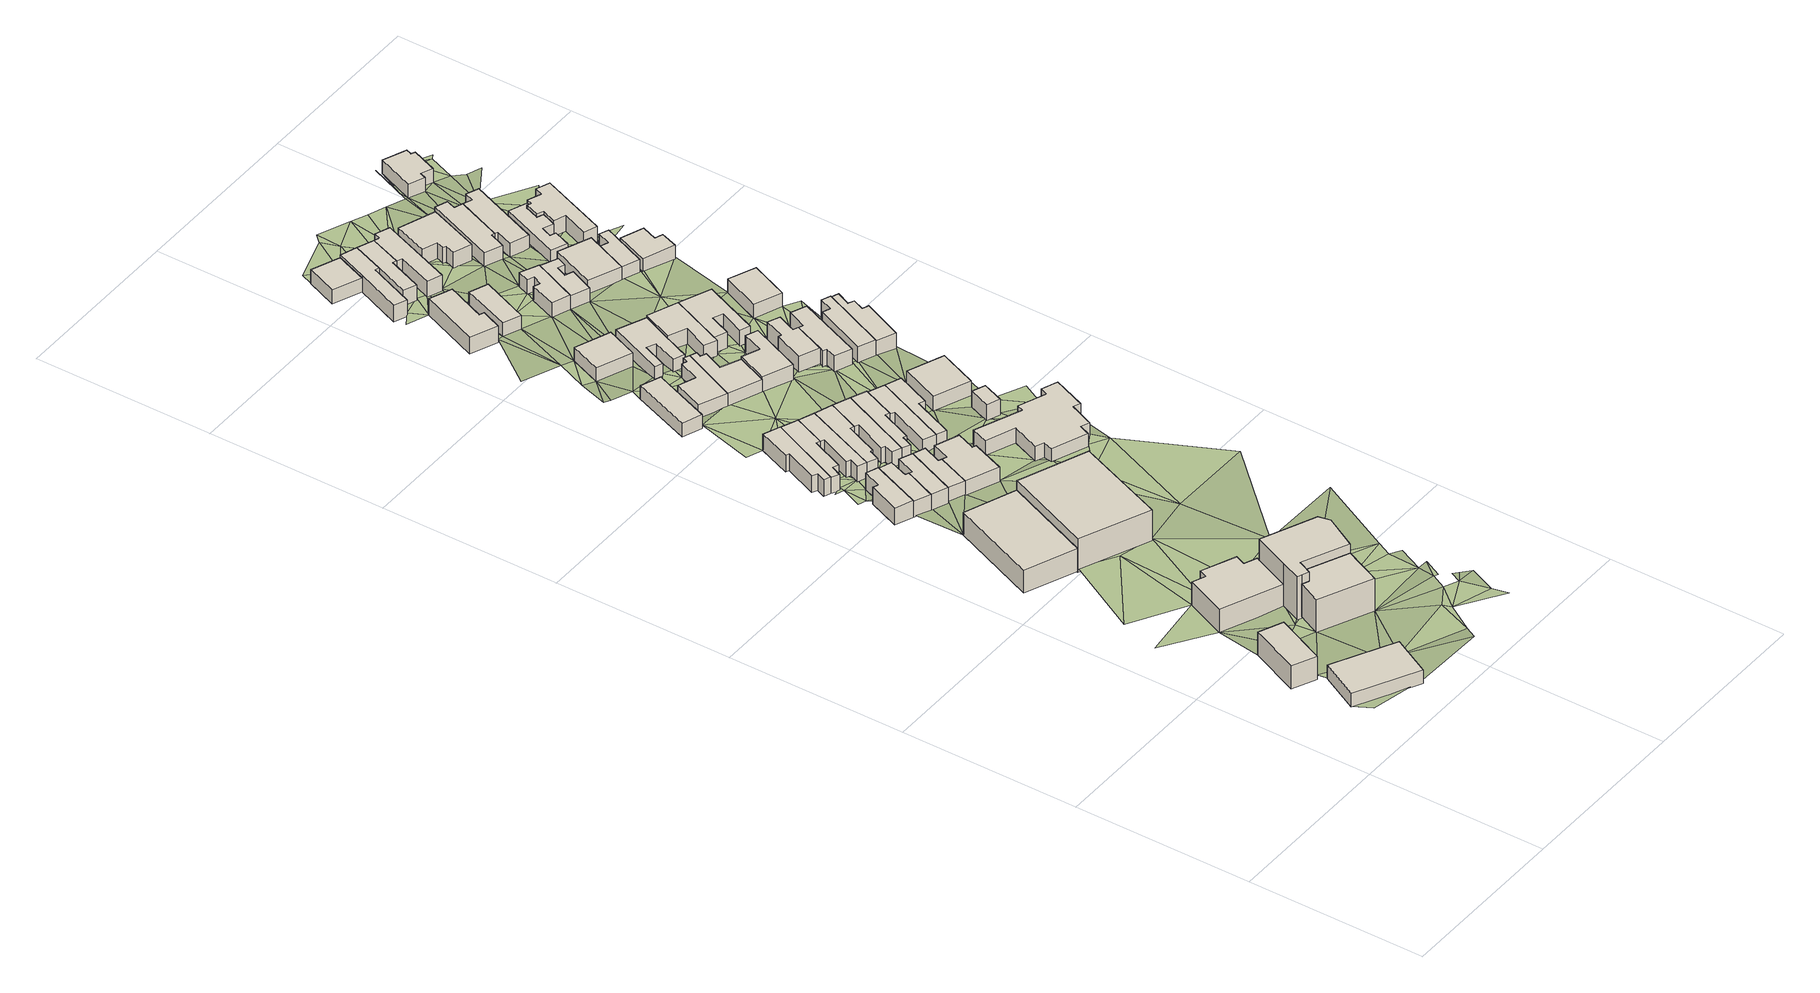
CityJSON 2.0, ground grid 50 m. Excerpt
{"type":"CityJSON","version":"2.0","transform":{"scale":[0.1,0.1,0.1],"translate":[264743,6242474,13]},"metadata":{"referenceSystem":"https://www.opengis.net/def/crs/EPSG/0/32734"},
"CityObjects":{
"building1":{"type":"Building","attributes":{"address":"4 Birkdale Avenue Woodstock Cape Town","building":"house","building:levels":"1","footprint":{"type":"Polygon"},"plus_code":"CVX2XVXJ+X5V","ground_height":25.79,"building_height":4.1,"roof_height":29.89},"geometry":[{"type":"Solid","lod":"1","boundaries":[[[[0,1,2,3]],[[1,4,5,2]],[[4,6,7,5]],[[6,0,3,7]],[[3,2,5,7]],[[6,4,1,0]]]]}]},
"building2":{"type":"Building","attributes":{"address":"Woodstock","building":"house","building:levels":"2","footprint":{"type":"Polygon"},"plus_code":"CRXPXPXV+X7X","ground_height":24.64,"building_height":6.9,"roof_height":31.54},"geometry":[{"type":"Solid","lod":"1","boundaries":[[[[8,9,10,11]],[[9,12,13,10]],[[12,14,15,13]],[[14,8,11,15]],[[11,10,13,15]],[[14,12,9,8]]]]}]},
"building3":{"type":"Building","attributes":{"address":"294 Victoria Road Woodstock 7915 Cape Town","building":"commercial","building:levels":"2","footprint":{"type":"Polygon"},"plus_code":"CVX9XWX5+XPV","ground_height":23.45,"building_height":6.9,"roof_height":30.35},"geometry":[{"type":"Solid","lod":"1","boundaries":[[[[16,17,18,19]],[[17,20,21,18]],[[20,22,23,21]],[[22,24,25,23]],[[24,26,27,25]],[[26,28,29,27]],[[28,30,31,29]],[[30,32,33,31]],[[32,16,19,33]],[[19,18,21,23,25,27,29,31,33]],[[32,30,28,26,24,22,20,17,16]]]]}]},
"building4":{"type":"Building","attributes":{"building":"retail","building:levels":"3","footprint":{"type":"Polygon"},"plus_code":"CVXXX7XV+XVR","ground_height":24.53,"building_height":9.7,"roof_height":34.23},"geometry":[{"type":"Solid","lod":"1","boundaries":[[[[34,35,36,37]],[[35,38,39,36]],[[38,40,41,39]],[[40,42,43,41]],[[42,44,45,43]],[[44,34,37,45]],[[37,36,39,41,43,45]],[[44,42,40,38,35,34]]]]}]},
"building5":{"type":"Building","attributes":{"address":"227 Victoria Road Woodstock 7915 Cape Town","building":"warehouse","building:levels":"2","footprint":{"type":"Polygon"},"plus_code":"CRXVXJX7+X8W","ground_height":21.41,"building_height":6.9,"roof_height":28.31},"geometry":[{"type":"Solid","lod":"1","boundaries":[[[[46,47,48,49]],[[47,50,51,48]],[[50,52,53,51]],[[52,46,49,53]],[[49,48,51,53]],[[52,50,47,46]]]]}]},
"building6":{"type":"Building","attributes":{"address":"296 Victoria Road Woodstock 7915 Cape Town","building":"retail","building:levels":"4","footprint":{"type":"Polygon"},"plus_code":"C2X6X5X2+X3X","ground_height":24.36,"building_height":12.5,"roof_height":36.86},"geometry":[{"type":"Solid","lod":"1","boundaries":[[[[17,16,19,54,55,18]],[[16,56,57,54,19]],[[56,58,41,59,57]],[[58,60,39,61,59,41]],[[60,62,36,63,61,39]],[[62,64,37,65,63,36]],[[64,66,67,65,37]],[[66,68,69,67]],[[68,17,18,55,69]],[[55,54,57,59,61,63,65,67,69]],[[68,66,64,62,60,58,56,16,17]]]]}]},
"building7":{"type":"Building","attributes":{"address":"33 Saint James Street Woodstock Cape Town","building":"house","building:levels":"1","footprint":{"type":"Polygon"},"plus_code":"CRXQXGXM+XHW","ground_height":20.76,"building_height":4.1,"roof_height":24.86},"geometry":[{"type":"Solid","lod":"1","boundaries":[[[[70,71,72,73,74,75]],[[71,76,77,73,72]],[[76,78,79,77]],[[78,80,81,79]],[[80,82,83,81]],[[82,70,75,74,83]],[[74,73,77,79,81,83]],[[82,80,78,76,71,70]]]]}]},
"building8":{"type":"Building","attributes":{"address":"35 Saint James Street Woodstock Cape Town","building":"house","building:levels":"1","footprint":{"type":"Polygon"},"plus_code":"CVX2X2XC+XPW","ground_height":20.57,"building_height":4.1,"roof_height":24.67},"geometry":[{"type":"Solid","lod":"1","boundaries":[[[[84,85,86,87]],[[85,88,89,86]],[[88,70,75,89]],[[70,82,90,75]],[[82,91,92,90]],[[91,84,87,92]],[[87,86,89,75,90,92]],[[91,82,70,88,85,84]]]]}]},
"building9":{"type":"Building","attributes":{"address":"233 Victoria Road Woodstock 7915 Cape Town","building":"retail","building:levels":"3","footprint":{"type":"Polygon"},"plus_code":"CVXPX7X7+XXR","ground_height":21.41,"building_height":9.7,"roof_height":31.11},"geometry":[{"type":"Solid","lod":"1","boundaries":[[[[93,94,49,95,96,48]],[[94,97,98,95,49]],[[97,99,100,98]],[[99,93,48,96,100]],[[96,95,98,100]],[[99,97,94,93]]]]}]},
"building10":{"type":"Building","attributes":{"address":"20 Ormskirk Street Woodstock Cape Town","building":"house","building:levels":"1","footprint":{"type":"Polygon"},"plus_code":"CRXPXJXR+XFR","ground_height":20.05,"building_height":4.1,"roof_height":24.15},"geometry":[{"type":"Solid","lod":"1","boundaries":[[[[101,102,103,104,105,106]],[[102,107,108,104,103]],[[107,109,110,108]],[[109,111,112,110]],[[111,113,114,112]],[[113,115,116,114]],[[115,117,118,116]],[[117,101,106,105,118]],[[105,104,108,110,112,114,116,118]],[[117,115,113,111,109,107,102,101]]]]}]},
"building11":{"type":"Building","attributes":{"address":"37 Saint James Street Woodstock Cape Town","building":"house","building:levels":"1","footprint":{"type":"Polygon"},"plus_code":"CVX6XRXC+XRX","ground_height":20.57,"building_height":4.1,"roof_height":24.67},"geometry":[{"type":"Solid","lod":"1","boundaries":[[[[119,120,121,122]],[[120,123,124,121]],[[123,84,87,124]],[[84,91,92,87]],[[91,125,126,92]],[[125,119,122,126]],[[122,121,124,87,92,126]],[[125,91,84,123,120,119]]]]}]},
"building12":{"type":"Building","attributes":{"address":"22 Ormskirk Street Woodstock Cape Town","building":"house","building:levels":"1","footprint":{"type":"Polygon"},"plus_code":"CRXVXPX4+XRV","ground_height":19.87,"building_height":4.1,"roof_height":23.97},"geometry":[{"type":"Solid","lod":"1","boundaries":[[[[127,101,106,128]],[[101,117,129,106]],[[117,130,131,129]],[[130,132,133,131]],[[132,134,135,133]],[[134,136,137,135]],[[136,138,139,137]],[[138,127,128,139]],[[128,106,129,131,133,135,137,139]],[[138,136,134,132,130,117,101,127]]]]}]},
"building13":{"type":"Building","attributes":{"address":"39 Saint James Street Woodstock Cape Town","building":"house","building:levels":"1","footprint":{"type":"Polygon"},"plus_code":"CVXCXXXC+XCX","ground_height":20.57,"building_height":4.1,"roof_height":24.67},"geometry":[{"type":"Solid","lod":"1","boundaries":[[[[140,141,142,143]],[[141,144,145,142]],[[144,146,122,145]],[[146,147,126,122]],[[147,148,149,126]],[[148,140,143,149]],[[143,142,145,122,126,149]],[[148,147,146,144,141,140]]]]}]},
"building14":{"type":"Building","attributes":{"address":"24 Ormskirk Street Woodstock Cape Town","building":"house","building:levels":"1","footprint":{"type":"Polygon"},"plus_code":"CVX5XWXM+X5X","ground_height":19.87,"building_height":4.1,"roof_height":23.97},"geometry":[{"type":"Solid","lod":"1","boundaries":[[[[150,127,128,151]],[[127,138,139,128]],[[138,152,153,139]],[[152,154,155,153]],[[154,156,157,155]],[[156,158,159,157]],[[158,160,161,159]],[[160,150,151,161]],[[151,128,139,153,155,157,159,161]],[[160,158,156,154,152,138,127,150]]]]}]},
"building15":{"type":"Building","attributes":{"address":"41 Saint James Street Woodstock Cape Town","building":"house","building:levels":"1","footprint":{"type":"Polygon"},"plus_code":"CVXQXJX5+XWW","ground_height":20.57,"building_height":4.1,"roof_height":24.67},"geometry":[{"type":"Solid","lod":"1","boundaries":[[[[162,163,149,143]],[[163,164,165,149]],[[164,166,167,165]],[[166,168,169,167]],[[168,170,171,169]],[[170,172,173,171]],[[172,174,175,173]],[[174,162,143,175]],[[143,149,165,167,169,171,173,175]],[[174,172,170,168,166,164,163,162]]]]}]},
"building16":{"type":"Building","attributes":{"address":"26 Ormskirk Street Woodstock Cape Town","building":"house","building:levels":"1","footprint":{"type":"Polygon"},"plus_code":"CVX8XXXC+XWW","ground_height":19.87,"building_height":4.1,"roof_height":23.97},"geometry":[{"type":"Solid","lod":"1","boundaries":[[[[176,150,151,177]],[[150,160,161,151]],[[160,178,179,161]],[[178,180,181,179]],[[180,182,183,181]],[[182,184,185,183]],[[184,186,187,185]],[[186,176,177,187]],[[177,151,161,179,181,183,185,187]],[[186,184,182,180,178,160,150,176]]]]}]},
"building17":{"type":"Building","attributes":{"address":"15 Ormskirk Street Woodstock Cape Town","building":"house","building:levels":"1","footprint":{"type":"Polygon"},"plus_code":"CRXVXGXF+XXW","ground_height":18.08,"building_height":4.1,"roof_height":22.18},"geometry":[{"type":"Solid","lod":"1","boundaries":[[[[188,189,190,191]],[[189,192,193,190]],[[192,194,195,193]],[[194,188,191,195]],[[191,190,193,195]],[[194,192,189,188]]]]}]},
"building18":{"type":"Building","attributes":{"address":"28 Ormskirk Street Woodstock Cape Town","building":"house","building:levels":"1","footprint":{"type":"Polygon"},"plus_code":"CVXMX7X7+XRV","ground_height":19.87,"building_height":4.1,"roof_height":23.97},"geometry":[{"type":"Solid","lod":"1","boundaries":[[[[196,176,177,197]],[[176,186,187,177]],[[186,198,199,187]],[[198,200,201,199]],[[200,202,203,201]],[[202,204,205,203]],[[204,206,207,205]],[[206,196,197,207]],[[197,177,187,199,201,203,205,207]],[[206,204,202,200,198,186,176,196]]]]}]},
"building19":{"type":"Building","attributes":{"address":"30 Ormskirk Street Woodstock Cape Town","building":"house","building:levels":"1","footprint":{"type":"Polygon"},"plus_code":"CVXVXWX4+XRV","ground_height":19.87,"building_height":4.1,"roof_height":23.97},"geometry":[{"type":"Solid","lod":"1","boundaries":[[[[208,209,210,197,211,212]],[[209,213,207,197,210]],[[213,214,215,207]],[[214,216,217,215]],[[216,218,219,217]],[[218,220,221,219]],[[220,222,223,221]],[[222,208,212,211,223]],[[211,197,207,215,217,219,221,223]],[[222,220,218,216,214,213,209,208]]]]}]},
"building20":{"type":"Building","attributes":{"address":"17 Ormskirk Street Woodstock Cape Town","building":"house","building:levels":"1","footprint":{"type":"Polygon"},"plus_code":"CVX7XCXW+X3R","ground_height":18.08,"building_height":4.1,"roof_height":22.18},"geometry":[{"type":"Solid","lod":"1","boundaries":[[[[224,225,226,227]],[[225,228,229,226]],[[228,230,231,229]],[[230,232,233,231]],[[232,234,235,233]],[[234,236,237,235]],[[236,238,239,237]],[[238,224,227,239]],[[227,226,229,231,233,235,237,239]],[[238,236,234,232,230,228,225,224]]]]}]},
"building21":{"type":"Building","attributes":{"address":"32 Ormskirk Street Woodstock Cape Town","building":"house","building:levels":"1","footprint":{"type":"Polygon"},"plus_code":"C2X3XWXP+XMR","ground_height":19.64,"building_height":4.1,"roof_height":23.74},"geometry":[{"type":"Solid","lod":"1","boundaries":[[[[240,208,212,241]],[[208,222,242,212]],[[222,243,244,242]],[[243,245,246,244]],[[245,247,248,246]],[[247,240,241,248]],[[241,212,242,244,246,248]],[[247,245,243,222,208,240]]]]}]},
"building22":{"type":"Building","attributes":{"address":"34 Ormskirk Street Woodstock Cape Town","building":"house","building:levels":"1","footprint":{"type":"Polygon"},"plus_code":"C2X8XJX6+X7R","ground_height":19.64,"building_height":4.1,"roof_height":23.74},"geometry":[{"type":"Solid","lod":"1","boundaries":[[[[240,247,248,241]],[[247,249,250,248]],[[249,251,252,250]],[[251,253,254,252]],[[253,255,256,254]],[[255,240,241,256]],[[241,248,250,252,254,256]],[[255,253,251,249,247,240]]]]}]},
"building23":{"type":"Building","attributes":{"address":"19 Ormskirk Street Woodstock Cape Town","building":"house","building:levels":"1","footprint":{"type":"Polygon"},"plus_code":"CVXMXFX5+XMR","ground_height":18.08,"building_height":4.1,"roof_height":22.18},"geometry":[{"type":"Solid","lod":"1","boundaries":[[[[224,238,239,227]],[[238,257,258,239]],[[257,259,260,258]],[[259,261,262,260]],[[261,263,264,262]],[[263,265,266,264]],[[265,267,268,266]],[[267,224,227,268]],[[227,239,258,260,262,264,266,268]],[[267,265,263,261,259,257,238,224]]]]}]},
"building24":{"type":"Building","attributes":{"address":"70 Regent Road Woodstock Cape Town","building":"house","building:levels":"1","footprint":{"type":"Polygon"},"plus_code":"CVX7X4XQ+X6R","ground_height":17.06,"building_height":4.1,"roof_height":21.16},"geometry":[{"type":"Solid","lod":"1","boundaries":[[[[269,270,271,272]],[[270,273,274,271]],[[273,275,276,274]],[[275,269,272,276]],[[272,271,274,276]],[[275,273,270,269]]]]}]},
"building25":{"type":"Building","attributes":{"address":"45 Saint James Street Woodstock Cape Town","building":"house","building:levels":"1","footprint":{"type":"Polygon"},"plus_code":"C3X3XCXR+X8X","ground_height":20.31,"building_height":4.1,"roof_height":24.41},"geometry":[{"type":"Solid","lod":"1","boundaries":[[[[277,278,279,280]],[[278,281,282,279]],[[281,283,284,282]],[[283,285,286,284]],[[285,287,288,286]],[[287,289,290,288]],[[289,291,292,290]],[[291,293,294,292]],[[293,295,296,294]],[[295,297,298,296]],[[297,299,300,298]],[[299,301,302,300]],[[301,303,304,302]],[[303,305,306,304]],[[305,307,308,306]],[[307,277,280,308]],[[280,279,282,284,286,288,290,292,294,296,298,300,302,304,306,308]],[[307,305,303,301,299,297,295,293,291,289,287,285,283,281,278,277]]]]}]},
"building26":{"type":"Building","attributes":{"address":"33 Regent Road Woodstock Cape Town","building":"house","building:levels":"1","footprint":{"type":"Polygon"},"plus_code":"CRXWXVXW+XHR","ground_height":16.16,"building_height":4.1,"roof_height":20.26},"geometry":[{"type":"Solid","lod":"1","boundaries":[[[[309,310,311,312,313,314]],[[310,315,316,312,311]],[[315,317,318,316]],[[317,319,320,318]],[[319,321,322,320]],[[321,309,314,313,322]],[[313,312,316,318,320,322]],[[321,319,317,315,310,309]]]]}]},
"building27":{"type":"Building","attributes":{"address":"72 Regent Road Woodstock Cape Town","building":"house","building:levels":"1","footprint":{"type":"Polygon"},"plus_code":"CVXQX2XW+XFV","ground_height":17.06,"building_height":4.1,"roof_height":21.16},"geometry":[{"type":"Solid","lod":"1","boundaries":[[[[323,324,325,326]],[[324,327,328,325]],[[327,329,330,328]],[[329,331,332,330]],[[331,333,334,332]],[[333,335,336,334]],[[335,337,338,336]],[[337,339,340,338]],[[339,323,326,340]],[[326,325,328,330,332,334,336,338,340]],[[339,337,335,333,331,329,327,324,323]]]]}]},
"building28":{"type":"Building","attributes":{"address":"21 Ormskirk Street Woodstock Cape Town","building":"house","building:levels":"1","footprint":{"type":"Polygon"},"plus_code":"C2X4X9X2+XGV","ground_height":18.86,"building_height":4.1,"roof_height":22.96},"geometry":[{"type":"Solid","lod":"1","boundaries":[[[[341,342,343,344,345,258]],[[342,346,347,344,343]],[[346,348,349,347]],[[348,350,351,349]],[[350,352,353,351]],[[352,341,258,345,353]],[[345,344,347,349,351,353]],[[352,350,348,346,342,341]]]]}]},
"building29":{"type":"Building","attributes":{"building":"garage","building:levels":"1","footprint":{"type":"Polygon"},"plus_code":"C2XXX9X6+XHX","ground_height":20.31,"building_height":4.1,"roof_height":24.41},"geometry":[{"type":"Solid","lod":"1","boundaries":[[[[354,355,356,357]],[[355,358,359,356]],[[358,360,361,359]],[[360,354,357,361]],[[357,356,359,361]],[[360,358,355,354]]]]}]},
"building30":{"type":"Building","attributes":{"address":"35 Regent Road Woodstock Cape Town","building":"house","building:levels":"1","footprint":{"type":"Polygon"},"plus_code":"CVX7XWX4+XVR","ground_height":16.16,"building_height":4.1,"roof_height":20.26},"geometry":[{"type":"Solid","lod":"1","boundaries":[[[[362,363,364,365]],[[363,366,367,364]],[[366,368,369,367]],[[368,362,365,369]],[[365,364,367,369]],[[368,366,363,362]]]]}]},
"building31":{"type":"Building","attributes":{"address":"2 Oxford Street Woodstock Cape Town","building":"house","building:levels":"1","footprint":{"type":"Polygon"},"plus_code":"CRXQXGXF+X9X","ground_height":14.53,"building_height":4.1,"roof_height":18.63},"geometry":[{"type":"Solid","lod":"1","boundaries":[[[[370,371,372,373]],[[371,374,375,372]],[[374,376,377,375]],[[376,370,373,377]],[[373,372,375,377]],[[376,374,371,370]]]]}]},
"building32":{"type":"Building","attributes":{"address":"4 Oxford Street Woodstock Cape Town","building":"house","building:levels":"1","footprint":{"type":"Polygon"},"plus_code":"CRXRXRX4+XVW","ground_height":15.27,"building_height":4.1,"roof_height":19.37},"geometry":[{"type":"Solid","lod":"1","boundaries":[[[[376,374,375,378,379,377]],[[374,380,381,378,375]],[[380,382,383,381]],[[382,384,385,383]],[[384,386,387,385]],[[386,388,389,387]],[[388,376,377,379,389]],[[379,378,381,383,385,387,389]],[[388,386,384,382,380,374,376]]]]}]},
"building33":{"type":"Building","attributes":{"address":"38 Ormskirk Street Woodstock Cape Town","building":"house","building:levels":"1","footprint":{"type":"Polygon"},"plus_code":"C2XXXPX6+XHW","ground_height":19.64,"building_height":4.1,"roof_height":23.74},"geometry":[{"type":"Solid","lod":"1","boundaries":[[[[390,391,392,393]],[[391,394,395,392]],[[394,396,397,395]],[[396,390,393,397]],[[393,392,395,397]],[[396,394,391,390]]]]}]},
"building34":{"type":"Building","attributes":{"address":"74 Regent Road Woodstock Cape Town","building":"house","building:levels":"1","footprint":{"type":"Polygon"},"plus_code":"C2X5X8X2+XHR","ground_height":17.79,"building_height":4.1,"roof_height":21.89},"geometry":[{"type":"Solid","lod":"1","boundaries":[[[[398,399,340,400,401,326]],[[399,402,403,400,340]],[[402,404,405,403]],[[404,406,407,405]],[[406,408,409,407]],[[408,410,411,409]],[[410,398,326,401,411]],[[401,400,403,405,407,409,411]],[[410,408,406,404,402,399,398]]]]}]},
"building35":{"type":"Building","attributes":{"address":"23 Ormskirk Street Woodstock Cape Town","building":"house","building:levels":"1","footprint":{"type":"Polygon"},"plus_code":"C2XJX5X7+XRW","ground_height":18.86,"building_height":4.1,"roof_height":22.96},"geometry":[{"type":"Solid","lod":"1","boundaries":[[[[412,413,414,415]],[[413,416,417,414]],[[416,418,419,417]],[[418,420,421,419]],[[420,422,423,421]],[[422,424,425,423]],[[424,426,427,425]],[[426,412,415,427]],[[415,414,417,419,421,423,425,427]],[[426,424,422,420,418,416,413,412]]]]}]},
"building36":{"type":"Building","attributes":{"address":"6 Oxford Street Woodstock Cape Town","building":"house","building:levels":"1","footprint":{"type":"Polygon"},"plus_code":"CVX6XMX7+XMX","ground_height":15.27,"building_height":4.1,"roof_height":19.37},"geometry":[{"type":"Solid","lod":"1","boundaries":[[[[388,386,387,389]],[[386,428,429,387]],[[428,430,431,429]],[[430,432,433,431]],[[432,434,435,433]],[[434,436,437,435]],[[436,388,389,437]],[[389,387,429,431,433,435,437]],[[436,434,432,430,428,386,388]]]]}]},
"building37":{"type":"Building","attributes":{"address":"76 Regent Road Woodstock Cape Town","building":"house","building:levels":"1","footprint":{"type":"Polygon"},"plus_code":"C2XHXJXR+X5X","ground_height":17.79,"building_height":4.1,"roof_height":21.89},"geometry":[{"type":"Solid","lod":"1","boundaries":[[[[410,408,409,411]],[[408,438,439,409]],[[438,440,441,439]],[[440,442,443,441]],[[442,444,445,443]],[[444,446,447,445]],[[446,448,449,447]],[[448,410,411,449]],[[411,409,439,441,443,445,447,449]],[[448,446,444,442,440,438,408,410]]]]}]},
"building38":{"type":"Building","attributes":{"address":"25 Ormskirk Street Woodstock Cape Town","building":"house","building:levels":"1","footprint":{"type":"Polygon"},"plus_code":"C2XWX4X3+X3R","ground_height":18.86,"building_height":4.1,"roof_height":22.96},"geometry":[{"type":"Solid","lod":"1","boundaries":[[[[412,426,427,415]],[[426,450,451,427]],[[450,452,453,451]],[[452,454,455,453]],[[454,456,457,455]],[[456,458,459,457]],[[458,460,461,459]],[[460,462,463,461]],[[462,412,415,463]],[[415,427,451,453,455,457,459,461,463]],[[462,460,458,456,454,452,450,426,412]]]]}]},
"building39":{"type":"Building","attributes":{"address":"39 Regent Road Woodstock Cape Town","building":"house","building:levels":"1","footprint":{"type":"Polygon"},"plus_code":"CVXVXWX4+XGX","ground_height":16.16,"building_height":4.1,"roof_height":20.26},"geometry":[{"type":"Solid","lod":"1","boundaries":[[[[464,465,466,467,468]],[[465,469,470,466]],[[469,471,472,470]],[[471,473,474,472]],[[473,475,476,474]],[[475,477,478,476]],[[477,479,480,481,478]],[[479,464,468,467,481,480]],[[467,466,470,472,474,476,478,481]],[[479,477,475,473,471,469,465,464]]]]}]},
"building40":{"type":"Building","attributes":{"address":"8 Oxford Street Woodstock Cape Town","building":"house","building:levels":"1","footprint":{"type":"Polygon"},"plus_code":"CVXCXQXF+X4W","ground_height":15.27,"building_height":4.1,"roof_height":19.37},"geometry":[{"type":"Solid","lod":"1","boundaries":[[[[436,434,435,437]],[[434,482,483,435]],[[482,484,485,483]],[[484,486,487,485]],[[486,488,489,487]],[[488,490,491,489]],[[490,492,493,491]],[[492,436,437,493]],[[437,435,483,485,487,489,491,493]],[[492,490,488,486,484,482,434,436]]]]}]},
"building41":{"type":"Building","attributes":{"address":"41 Regent Road Woodstock Cape Town","building":"house","building:levels":"1","footprint":{"type":"Polygon"},"plus_code":"C2X5X6XF+XVX","ground_height":15.97,"building_height":4.1,"roof_height":20.07},"geometry":[{"type":"Solid","lod":"1","boundaries":[[[[479,494,495,480]],[[494,496,497,495]],[[496,498,499,497]],[[498,500,501,499]],[[500,502,503,501]],[[502,504,505,503]],[[504,464,468,505]],[[464,479,480,468]],[[480,495,497,499,501,503,505,468]],[[464,504,502,500,498,496,494,479]]]]}]},
"building42":{"type":"Building","attributes":{"address":"27 Ormskirk Street Woodstock Cape Town","building":"house","building:levels":"1","footprint":{"type":"Polygon"},"plus_code":"C3X6X4XV+XWX","ground_height":18.86,"building_height":4.1,"roof_height":22.96},"geometry":[{"type":"Solid","lod":"1","boundaries":[[[[506,507,508,509,510,511]],[[507,512,513,509,508]],[[512,514,515,513]],[[514,516,517,515]],[[516,518,519,517]],[[518,506,511,510,519]],[[510,509,513,515,517,519]],[[518,516,514,512,507,506]]]]}]},
"building43":{"type":"Building","attributes":{"address":"29 Ormskirk Street Woodstock Cape Town","building":"house","building:levels":"1","footprint":{"type":"Polygon"},"plus_code":"C3XCX6X4+XCX","ground_height":18.62,"building_height":4.1,"roof_height":22.72},"geometry":[{"type":"Solid","lod":"1","boundaries":[[[[506,518,520,511]],[[518,521,522,520]],[[521,523,524,522]],[[523,525,526,524]],[[525,527,528,526]],[[527,529,530,528]],[[529,531,532,530]],[[531,506,511,532]],[[511,520,522,524,526,528,530,532]],[[531,529,527,525,523,521,518,506]]]]}]},
"building44":{"type":"Building","attributes":{"address":"10 Oxford Street Woodstock Cape Town","building":"house","building:levels":"1","footprint":{"type":"Polygon"},"plus_code":"C2X2XQXM+XWR","ground_height":15.27,"building_height":4.1,"roof_height":19.37},"geometry":[{"type":"Solid","lod":"1","boundaries":[[[[533,534,535,536]],[[534,537,538,535]],[[537,539,540,538]],[[539,541,542,540]],[[541,543,544,542]],[[543,545,546,544]],[[545,547,548,546]],[[547,533,536,548]],[[536,535,538,540,542,544,546,548]],[[547,545,543,541,539,537,534,533]]]]}]},
"building45":{"type":"Building","attributes":{"address":"43 Regent Road Woodstock Cape Town","building":"house","building:levels":"1","footprint":{"type":"Polygon"},"plus_code":"C2XJX4XW+XJW","ground_height":15.97,"building_height":4.1,"roof_height":20.07},"geometry":[{"type":"Solid","lod":"1","boundaries":[[[[549,550,551,552]],[[550,553,554,551]],[[553,555,556,554]],[[555,557,558,556]],[[557,549,552,558]],[[552,551,554,556,558]],[[557,555,553,550,549]]]]}]},
"building46":{"type":"Building","attributes":{"address":"78 Regent Road Woodstock Cape Town","building":"house","building:levels":"1","footprint":{"type":"Polygon"},"plus_code":"C3X6XXXP+X3V","ground_height":17.79,"building_height":4.1,"roof_height":21.89},"geometry":[{"type":"Solid","lod":"1","boundaries":[[[[559,560,561,562]],[[560,563,564,561]],[[563,565,566,564]],[[565,559,562,566]],[[562,561,564,566]],[[565,563,560,559]]]]}]},
"building47":{"type":"Building","attributes":{"address":"12A Oxford Street Woodstock Cape Town","building":"house","building:levels":"1","footprint":{"type":"Polygon"},"plus_code":"C2XCX5XP+X2R","ground_height":15.07,"building_height":4.1,"roof_height":19.17},"geometry":[{"type":"Solid","lod":"1","boundaries":[[[[567,568,569,570]],[[568,571,572,569]],[[571,573,574,572]],[[573,575,576,574]],[[575,577,578,576]],[[577,579,580,578]],[[579,581,582,580]],[[581,567,570,582]],[[570,569,572,574,576,578,580,582]],[[581,579,577,575,573,571,568,567]]]]}]},
"building48":{"type":"Building","attributes":{"address":"45 Regent Road Woodstock Cape Town","building":"house","building:levels":"1","footprint":{"type":"Polygon"},"plus_code":"C2XXX5X7+XCX","ground_height":15.97,"building_height":4.1,"roof_height":20.07},"geometry":[{"type":"Solid","lod":"1","boundaries":[[[[549,583,584,552]],[[583,585,586,584]],[[585,587,588,586]],[[587,589,590,588]],[[589,550,551,590]],[[550,549,552,551]],[[552,584,586,588,590,551]],[[550,589,587,585,583,549]]]]}]},
"building49":{"type":"Building","attributes":{"address":"14 Oxford Street Woodstock Cape Town","building":"house","building:levels":"1","footprint":{"type":"Polygon"},"plus_code":"C2XVXMX8+X3W","ground_height":15.07,"building_height":4.1,"roof_height":19.17},"geometry":[{"type":"Solid","lod":"1","boundaries":[[[[591,592,593,594]],[[592,595,596,593]],[[595,597,598,596]],[[597,599,600,598]],[[599,601,602,600]],[[601,603,604,602]],[[603,605,606,604]],[[605,607,608,606]],[[607,609,610,608]],[[609,611,612,610]],[[611,613,614,612]],[[613,591,594,614]],[[594,593,596,598,600,602,604,606,608,610,612,614]],[[613,611,609,607,605,603,601,599,597,595,592,591]]]]}]},
"building50":{"type":"Building","attributes":{"address":"12 Oxford Street Woodstock Cape Town","building":"house","building:levels":"1","footprint":{"type":"Polygon"},"plus_code":"C2XPXMXV+XRV","ground_height":15.07,"building_height":4.1,"roof_height":19.17},"geometry":[{"type":"Solid","lod":"1","boundaries":[[[[568,567,570,569]],[[567,615,616,570]],[[615,617,618,616]],[[617,619,620,618]],[[619,621,622,620]],[[621,623,624,622]],[[623,625,626,624]],[[625,568,569,626]],[[569,570,616,618,620,622,624,626]],[[625,623,621,619,617,615,567,568]]]]}]},
"building51":{"type":"Building","attributes":{"address":"47 Regent Road Woodstock Cape Town","building":"house","building:levels":"1","footprint":{"type":"Polygon"},"plus_code":"C3X7XCXR+XXR","ground_height":15.97,"building_height":4.1,"roof_height":20.07},"geometry":[{"type":"Solid","lod":"1","boundaries":[[[[627,628,629,630,631,632]],[[628,633,634,635,630,629]],[[633,636,637,638,635,634]],[[636,639,640,638,637]],[[639,641,642,640]],[[641,627,632,631,642]],[[631,630,635,638,640,642]],[[641,639,636,633,628,627]]]]}]},
"building52":{"type":"Building","attributes":{"address":"16 Oxford Street Woodstock Cape Town","building":"house","building:levels":"1","footprint":{"type":"Polygon"},"plus_code":"C3X6XPXP+XXX","ground_height":15.97,"building_height":4.1,"roof_height":20.07},"geometry":[{"type":"Solid","lod":"1","boundaries":[[[[643,644,600,645,646,602]],[[644,647,598,648,645,600]],[[647,649,596,650,648,598]],[[649,651,593,652,650,596]],[[651,653,594,654,652,593]],[[653,655,656,654,594]],[[655,657,658,656]],[[657,659,660,658]],[[659,661,662,660]],[[661,663,664,662]],[[663,665,666,664]],[[665,643,602,646,666]],[[646,645,648,650,652,654,656,658,660,662,664,666]],[[665,663,661,659,657,655,653,651,649,647,644,643]]]]}]},
"building53":{"type":"Building","attributes":{"address":"9 Oxford Street Woodstock Cape Town","building":"house","building:levels":"1","footprint":{"type":"Polygon"},"plus_code":"C2XXX4XV+XWX","ground_height":14.2,"building_height":4.1,"roof_height":18.3},"geometry":[{"type":"Solid","lod":"1","boundaries":[[[[667,668,669,670]],[[668,671,672,669]],[[671,673,674,672]],[[673,675,676,674]],[[675,677,678,676]],[[677,679,680,678]],[[679,681,682,680]],[[681,667,670,682]],[[670,669,672,674,676,678,680,682]],[[681,679,677,675,673,671,668,667]]]]}]},
"terrain1":{"type":"TINRelief","geometry":[{"type":"CompositeSurface","lod":"1","boundaries":[[[683,684,685]],[[686,687,688]],[[688,1,686]],[[32,689,14]],[[14,687,690]],[[686,690,687]],[[691,32,30]],[[32,14,692]],[[1,683,693]],[[690,692,14]],[[1,44,686]],[[32,692,694]],[[695,692,690]],[[690,686,44]],[[696,30,697]],[[695,698,692]],[[694,692,698]],[[697,699,696]],[[28,26,30]],[[1,693,700]],[[697,30,26]],[[701,1,700]],[[701,44,1]],[[24,22,20]],[[702,26,24]],[[26,702,697]],[[701,700,703]],[[697,702,699]],[[704,705,706]],[[707,44,701]],[[708,20,17]],[[705,704,147]],[[709,710,711]],[[711,712,713]],[[701,703,707]],[[24,20,714]],[[715,34,44]],[[716,44,707]],[[717,709,718]],[[711,713,71]],[[711,71,709]],[[148,704,47]],[[704,148,147]],[[707,703,719]],[[714,702,24]],[[715,44,716]],[[34,720,721]],[[718,709,722]],[[703,723,719]],[[703,724,723]],[[71,722,709]],[[725,718,726]],[[20,708,714]],[[34,715,720]],[[718,722,726]],[[71,727,722]],[[71,70,727]],[[722,728,726]],[[722,729,728]],[[730,731,88]],[[726,728,732]],[[727,70,733]],[[120,731,734]],[[723,735,719]],[[733,70,88]],[[721,720,736]],[[737,716,738]],[[739,740,719]],[[88,731,120]],[[715,741,720]],[[742,148,47]],[[736,708,721]],[[716,737,715]],[[743,726,732]],[[719,735,739]],[[728,744,732]],[[745,702,714]],[[736,720,741]],[[88,746,733]],[[747,748,102]],[[88,120,746]],[[733,749,750]],[[749,733,751]],[[752,741,715]],[[751,733,746]],[[47,99,742]],[[753,746,120]],[[120,146,753]],[[745,99,702]],[[754,751,746]],[[141,140,144]],[[755,140,756]],[[753,146,757]],[[144,757,146]],[[102,101,758]],[[759,749,751]],[[755,144,140]],[[102,758,747]],[[714,708,760]],[[749,761,762]],[[761,749,759]],[[763,757,144]],[[144,755,763]],[[758,101,127]],[[736,760,708]],[[757,764,765]],[[747,236,234]],[[764,757,763]],[[747,766,236]],[[742,767,166]],[[742,99,768]],[[273,769,770]],[[763,755,771]],[[747,758,766]],[[758,127,150]],[[99,745,772]],[[742,773,767]],[[234,194,747]],[[170,774,166]],[[755,170,771]],[[769,273,775]],[[768,773,742]],[[770,776,273]],[[767,170,166]],[[763,243,764]],[[776,188,194]],[[714,777,745]],[[768,99,772]],[[150,176,758]],[[170,778,771]],[[779,764,780]],[[767,781,170]],[[243,780,764]],[[778,170,781]],[[773,768,782]],[[783,776,194]],[[766,758,784]],[[270,775,273]],[[773,785,767]],[[786,194,234]],[[745,787,772]],[[234,232,786]],[[273,776,275]],[[788,775,270]],[[789,790,788]],[[772,791,768]],[[783,275,776]],[[792,783,194]],[[176,793,758]],[[194,786,230]],[[778,781,794]],[[194,230,792]],[[786,232,230]],[[251,778,253]],[[793,784,758]],[[176,795,793]],[[253,778,796]],[[791,772,787]],[[777,787,745]],[[230,797,792]],[[362,789,788]],[[778,794,796]],[[230,228,225]],[[363,788,270]],[[797,230,225]],[[781,798,794]],[[275,783,324]],[[363,362,788]],[[792,797,333]],[[799,797,225]],[[224,799,225]],[[792,333,331]],[[791,800,801]],[[269,802,270]],[[803,795,208]],[[362,804,789]],[[263,261,259]],[[799,224,267]],[[800,791,787]],[[265,263,267]],[[796,805,253]],[[309,806,807]],[[808,794,798]],[[275,324,269]],[[793,795,803]],[[354,796,794]],[[267,809,799]],[[810,270,802]],[[255,253,805]],[[809,267,263]],[[808,811,794]],[[208,240,803]],[[810,363,270]],[[368,804,362]],[[812,263,259]],[[368,813,804]],[[307,800,787]],[[805,796,814]],[[809,263,812]],[[806,309,815]],[[255,814,240]],[[354,816,796]],[[809,817,799]],[[799,817,818]],[[806,815,819]],[[805,814,255]],[[307,305,800]],[[811,808,278]],[[259,350,348]],[[803,820,793]],[[368,321,813]],[[819,821,806]],[[348,812,259]],[[802,269,822]],[[823,824,811]],[[793,820,422]],[[354,824,816]],[[321,825,309]],[[815,309,825]],[[281,278,808]],[[811,278,823]],[[822,269,324]],[[826,363,810]],[[803,240,827]],[[240,814,828]],[[803,829,820]],[[824,823,816]],[[826,366,363]],[[810,802,822]],[[830,812,831]],[[832,820,829]],[[346,793,422]],[[833,821,819]],[[240,828,827]],[[812,348,831]],[[834,829,803]],[[368,366,321]],[[376,835,836]],[[837,825,321]],[[348,838,831]],[[826,810,839]],[[840,816,823]],[[841,823,278]],[[366,837,321]],[[494,324,323]],[[348,346,838]],[[842,815,825]],[[826,843,366]],[[844,815,845]],[[324,494,822]],[[846,828,814]],[[346,847,838]],[[845,815,842]],[[418,422,420]],[[826,839,843]],[[418,346,422]],[[848,831,838]],[[816,840,396]],[[831,848,849]],[[847,346,418]],[[835,376,850]],[[851,814,396]],[[846,814,851]],[[852,847,418]],[[853,366,843]],[[854,843,839]],[[828,855,827]],[[416,413,856]],[[837,366,857]],[[858,843,854]],[[859,376,388]],[[323,410,860]],[[860,494,323]],[[861,460,856]],[[366,853,857]],[[460,416,856]],[[862,852,418]],[[863,837,864]],[[852,448,847]],[[862,418,416]],[[376,859,850]],[[857,864,837]],[[827,855,458]],[[436,490,388]],[[837,863,488]],[[862,416,460]],[[859,388,490]],[[557,496,494]],[[862,448,852]],[[492,490,436]],[[864,865,863]],[[410,448,860]],[[494,866,557]],[[867,850,859]],[[865,868,863]],[[864,869,865]],[[498,496,502]],[[500,498,502]],[[464,579,853]],[[866,494,860]],[[853,579,857]],[[460,565,862]],[[870,864,857]],[[557,555,496]],[[460,458,565]],[[488,863,533]],[[507,458,855]],[[507,855,871]],[[859,490,872]],[[873,448,862]],[[496,555,502]],[[867,859,872]],[[860,448,873]],[[504,874,464]],[[464,617,579]],[[502,555,504]],[[490,488,872]],[[874,617,464]],[[875,458,507]],[[866,860,876]],[[565,458,875]],[[555,874,504]],[[870,857,575]],[[877,876,860]],[[567,579,617]],[[581,579,567]],[[488,533,878]],[[879,874,555]],[[488,880,872]],[[617,874,881]],[[860,873,882]],[[617,615,567]],[[877,860,882]],[[575,883,870]],[[883,575,533]],[[879,555,553]],[[488,878,880]],[[884,876,877]],[[533,575,878]],[[603,881,874]],[[550,589,553]],[[879,553,885]],[[886,879,885]],[[887,888,886]],[[587,553,589]],[[876,884,585]],[[885,553,587]],[[887,886,889]],[[886,885,890]],[[891,885,587]],[[568,573,571]],[[889,886,890]],[[587,585,891]],[[878,575,892]],[[668,575,573]],[[603,621,881]],[[893,891,585]],[[568,623,573]],[[884,894,585]],[[668,892,575]],[[623,568,625]],[[891,893,895]],[[893,585,896]],[[671,573,623]],[[668,573,671]],[[621,603,601]],[[892,668,897]],[[668,667,897]],[[897,898,892]],[[895,661,891]],[[601,663,621]],[[675,623,621]],[[663,601,665]],[[675,671,623]],[[671,675,673]],[[621,899,675]],[[621,663,900]],[[621,901,899]],[[677,675,899]],[[901,621,902]],[[679,677,681]],[[677,899,903]],[[681,677,903]],[[681,903,904]]]}]}
},
"vertices":[
[236,9,128],[293,118,128],[293,118,169],[236,9,169],[122,207,128],[122,207,169],[65,98,128],[65,98,169],
[115,402,115],[53,263,115],[53,263,185],[115,402,185],[119,233,115],[119,233,185],[181,373,115],[181,373,185],
[310,464,104],[353,563,104],[353,563,174],[310,464,174],[357,572,104],[357,572,174],[322,587,104],[322,587,174],[334,615,104],[334,615,174],[240,656,104],[240,656,174],[230,633,104],[230,633,174],[194,648,104],[194,648,174],[145,535,104],[145,535,174],
[459,375,114],[334,432,114],[334,432,212],[459,375,212],[316,393,114],[316,393,212],[296,402,114],[296,402,212],[266,338,114],[266,338,212],[413,272,114],[413,272,212],
[166,958,84],[267,1204,84],[267,1204,153],[166,958,153],[125,1259,84],[125,1259,153],[25,1015,84],[25,1015,153],
[310,464,239],[353,563,239],[285,407,104],[285,407,239],[296,402,104],[296,402,239],[316,393,104],[316,393,239],[334,432,104],[334,432,239],[459,375,104],[459,375,239],[509,465,104],[509,465,239],[502,498,104],[502,498,239],
[185,1547,69],[152,1560,69],[152,1560,117],[152,1560,119],[185,1547,119],[185,1547,117],[131,1509,69],[131,1509,119],[116,1515,69],[116,1515,119],[80,1426,69],[80,1426,119],[129,1406,69],[129,1406,119],
[212,1477,69],[202,1481,69],[202,1481,117],[212,1477,117],[222,1534,69],[222,1534,117],[129,1406,117],[174,1386,69],[174,1386,117],
[267,1204,81],[166,958,81],[166,958,181],[267,1204,181],[359,876,81],[359,876,181],[458,1128,81],[458,1128,181],
[189,1832,61],[143,1850,61],[143,1850,110],[143,1850,111],[189,1832,111],[189,1832,110],[106,1759,61],[106,1759,111],[116,1756,61],[116,1756,111],[77,1663,61],[77,1663,111],[92,1657,61],[92,1657,111],[81,1632,61],[81,1632,111],[100,1624,61],[100,1624,111],
[278,1512,69],[242,1527,69],[242,1527,117],[278,1512,117],[220,1473,69],[220,1473,117],[219,1368,69],[219,1368,117],
[236,1813,61],[236,1813,110],[100,1624,110],[120,1613,61],[120,1613,110],[133,1642,61],[133,1642,110],[149,1635,61],[149,1635,110],[188,1728,61],[188,1728,110],[199,1723,61],[199,1723,110],
[300,1443,76],[291,1447,76],[291,1447,117],[300,1443,117],[312,1499,76],[312,1499,117],[278,1512,76],[219,1368,76],[263,1349,76],[263,1349,117],
[279,1796,61],[279,1796,110],[208,1719,61],[208,1719,110],[169,1628,61],[169,1628,110],[181,1623,61],[181,1623,110],[170,1597,61],[170,1597,110],[196,1587,61],[196,1587,110],
[300,1443,73],[263,1349,73],[353,1313,73],[353,1313,117],[389,1406,73],[389,1406,117],[379,1410,73],[379,1410,117],[399,1461,73],[399,1461,117],[332,1487,73],[332,1487,117],[313,1438,73],[313,1438,117],
[329,1779,61],[329,1779,110],[223,1574,61],[223,1574,110],[235,1603,61],[235,1603,110],[242,1602,61],[242,1602,110],[280,1693,61],[280,1693,110],[291,1689,61],[291,1689,110],
[149,2208,51],[87,2044,51],[87,2044,92],[149,2208,92],[141,2024,51],[141,2024,92],[204,2187,51],[204,2187,92],
[376,1760,61],[376,1760,110],[301,1684,61],[301,1684,110],[261,1590,61],[261,1590,110],[271,1586,61],[271,1586,110],[261,1561,61],[261,1561,110],[288,1550,61],[288,1550,110],
[419,1742,66],[376,1760,66],[376,1760,107],[419,1742,110],[419,1742,107],[288,1550,66],[310,1540,66],[310,1540,110],[322,1570,66],[322,1570,110],[332,1566,66],[332,1566,110],[369,1654,66],[369,1654,110],[381,1649,66],[381,1649,110],
[310,2178,51],[293,2185,51],[293,2185,92],[310,2178,92],[287,2170,51],[287,2170,92],[273,2175,51],[273,2175,92],[249,2117,51],[249,2117,92],[200,2136,51],[200,2136,92],[166,2053,51],[166,2053,92],[242,2020,51],[242,2020,92],
[466,1723,66],[466,1723,107],[381,1649,107],[393,1644,66],[393,1644,107],[345,1529,66],[345,1529,107],[380,1515,66],[380,1515,107],
[407,1503,66],[407,1503,107],[453,1616,66],[453,1616,107],[470,1609,66],[470,1609,107],[510,1706,66],[510,1706,107],
[333,1984,51],[333,1984,92],[368,2069,51],[368,2069,92],[314,2093,51],[314,2093,92],[338,2149,51],[338,2149,92],[322,2156,51],[322,2156,92],[328,2170,51],[328,2170,92],
[287,2389,41],[190,2427,41],[190,2427,82],[287,2389,82],[155,2339,41],[155,2339,82],[252,2301,41],[252,2301,82],
[702,1388,69],[658,1405,69],[658,1405,114],[702,1388,114],[649,1384,69],[649,1384,114],[573,1414,69],[573,1414,114],[566,1395,69],[566,1395,114],[437,1447,69],[437,1447,114],[419,1401,69],[419,1401,114],[501,1369,69],[501,1369,114],[470,1291,69],[470,1291,114],[493,1281,69],[493,1281,114],[483,1255,69],[483,1255,114],[581,1216,69],[581,1216,114],[593,1246,69],[593,1246,114],[617,1236,69],[617,1236,114],[645,1304,69],[645,1304,114],[665,1296,69],[665,1296,114],
[155,2823,23],[88,2658,23],[88,2658,65],[88,2658,73],[155,2823,73],[155,2823,65],[163,2628,23],[163,2628,73],[186,2685,23],[186,2685,73],[173,2690,23],[173,2690,73],[217,2798,23],[217,2798,73],
[381,2351,41],[301,2385,41],[301,2385,82],[381,2351,82],[237,2228,41],[237,2228,82],[259,2220,41],[259,2220,82],[286,2286,41],[286,2286,82],[312,2275,41],[312,2275,82],[285,2208,41],[285,2208,82],[316,2196,41],[316,2196,82],[344,2264,41],[344,2264,82],
[333,1984,48],[414,1951,48],[414,1951,92],[414,1951,100],[333,1984,100],[473,2094,48],[473,2094,100],[440,2107,48],[440,2107,100],[416,2049,48],[416,2049,100],[368,2069,48],[368,2069,100],
[557,1535,66],[534,1476,66],[534,1476,114],[557,1535,114],[570,1462,66],[570,1462,114],[593,1521,66],[593,1521,114],
[178,2626,32],[228,2606,32],[228,2606,73],[178,2626,73],[281,2739,32],[281,2739,73],[230,2759,32],[230,2759,73],
[104,3128,14],[69,3042,14],[69,3042,56],[104,3128,56],[147,3010,14],[147,3010,56],[181,3097,14],[181,3097,56],
[147,3010,64],[181,3097,64],[96,2883,14],[96,2883,64],[131,2869,14],[131,2869,64],[182,2996,14],[182,2996,64],[193,2992,14],[193,2992,64],[227,3081,14],[227,3081,64],
[539,1711,63],[495,1603,63],[495,1603,107],[539,1711,107],[595,1563,63],[595,1563,107],[639,1671,63],[639,1671,107],
[381,2351,39],[344,2264,39],[344,2264,89],[381,2351,89],[394,2243,39],[394,2243,89],[364,2174,39],[364,2174,89],[398,2159,39],[398,2159,89],[403,2171,39],[403,2171,89],[464,2318,39],[464,2318,89],
[537,2022,48],[523,2028,48],[523,2028,100],[537,2022,100],[545,2080,48],[545,2080,100],[512,2094,48],[512,2094,100],[489,2038,48],[489,2038,100],[481,2041,48],[481,2041,100],[446,1957,48],[446,1957,100],[501,1934,48],[501,1934,100],
[156,2897,14],[156,2897,64],[191,2883,14],[191,2883,64],[228,2978,14],[228,2978,64],[239,2974,14],[239,2974,64],[273,3063,14],[273,3063,64],
[437,2157,39],[437,2157,89],[461,2216,39],[461,2216,89],[488,2205,39],[488,2205,89],[460,2137,39],[460,2137,89],[487,2126,39],[487,2126,89],[551,2282,39],[551,2282,89],
[495,1922,48],[495,1922,100],[506,1918,48],[506,1918,100],[495,1889,48],[495,1889,100],[542,1870,48],[542,1870,100],[615,2052,48],[615,2052,100],[572,2070,48],[572,2070,100],[550,2016,48],[550,2016,100],
[410,2681,30],[360,2704,30],[360,2704,73],[410,2681,73],[410,2681,71],[347,2672,30],[347,2672,73],[365,2665,30],[365,2665,73],[354,2639,30],[354,2639,73],[335,2646,30],[335,2646,73],[307,2574,30],[307,2574,73],[357,2555,30],[357,2555,71],[357,2555,73],
[253,2968,14],[253,2968,64],[216,2870,14],[216,2870,64],[256,2854,14],[256,2854,64],[335,3060,14],[335,3060,64],[294,3076,14],[294,3076,64],[287,3058,14],[287,3058,64],
[408,2534,30],[408,2534,71],[437,2602,30],[437,2602,71],[415,2611,30],[415,2611,71],[428,2641,30],[428,2641,71],[447,2633,30],[447,2633,71],[459,2660,30],[459,2660,71],
[679,2027,47],[654,2037,47],[654,2037,97],[654,2037,100],[679,2027,100],[679,2027,97],[639,2000,47],[639,2000,100],[617,2009,47],[617,2009,100],[555,1863,47],[555,1863,100],[602,1844,47],[602,1844,100],
[602,1844,97],[655,1821,47],[655,1821,97],[703,1934,47],[703,1934,97],[686,1941,47],[686,1941,97],[699,1973,47],[699,1973,97],[683,1980,47],[683,1980,97],[700,2019,47],[700,2019,97],
[345,3043,14],[310,2949,14],[310,2949,64],[345,3043,64],[351,2934,14],[351,2934,64],[343,2913,14],[343,2913,64],[352,2909,14],[352,2909,64],[342,2882,14],[342,2882,64],[393,2864,14],[393,2864,64],[446,3006,14],[446,3006,64],
[518,2518,30],[554,2606,30],[554,2606,71],[518,2518,71],[568,2641,30],[568,2641,71],[479,2677,30],[479,2677,71],[429,2554,30],[429,2554,71],
[679,2242,47],[605,2273,47],[605,2273,89],[679,2242,89],[560,2166,47],[560,2166,89],[635,2136,47],[635,2136,89],
[460,2844,21],[510,2972,21],[510,2972,62],[460,2844,62],[487,2980,21],[487,2980,62],[496,3006,21],[496,3006,62],[462,3019,21],[462,3019,62],[384,2822,21],[384,2822,62],[433,2802,21],[433,2802,62],[451,2847,21],[451,2847,62],
[565,2499,30],[565,2499,71],[616,2624,30],[616,2624,71],[591,2634,30],[591,2634,71],[576,2597,30],[576,2597,71],
[570,2751,21],[586,2791,21],[586,2791,62],[570,2751,62],[568,2798,21],[568,2798,62],[583,2837,21],[583,2837,62],[594,2833,21],[594,2833,62],[600,2848,21],[600,2848,62],[549,2868,21],[549,2868,62],[482,2698,21],[482,2698,62],[527,2681,21],[527,2681,62],[545,2727,21],[545,2727,62],[529,2733,21],[529,2733,62],[540,2762,21],[540,2762,62],
[467,2841,21],[467,2841,62],[449,2794,21],[449,2794,62],[501,2774,21],[501,2774,62],[579,2973,21],[579,2973,62],[545,2987,21],[545,2987,62],[535,2962,21],[535,2962,62],
[658,2461,28],[675,2509,28],[675,2509,69],[675,2509,71],[658,2461,71],[658,2461,69],[653,2517,28],[653,2517,69],[653,2517,71],[669,2560,28],[669,2560,69],[669,2560,71],[606,2584,28],[606,2584,71],[571,2495,28],[571,2495,71],
[600,2848,19],[594,2833,19],[594,2833,71],[600,2848,71],[583,2837,19],[583,2837,71],[568,2798,19],[568,2798,71],[586,2791,19],[586,2791,71],[570,2751,19],[570,2751,71],[602,2739,19],[602,2739,71],[574,2667,19],[574,2667,71],[611,2653,19],[611,2653,71],[684,2841,19],[684,2841,71],[646,2856,19],[646,2856,71],[637,2833,19],[637,2833,71],
[548,3230,12],[506,3126,12],[506,3126,53],[548,3230,53],[550,3108,12],[550,3108,53],[557,3125,12],[557,3125,53],[589,3112,12],[589,3112,53],[617,3183,12],[617,3183,53],[606,3188,12],[606,3188,53],[612,3204,12],[612,3204,53],
[236,9,140],[65,98,129],[91,50,129],[260,145,128],[119,233,129],[122,207,129],[115,402,116],[266,338,115],[8,624,105],[260,395,115],[444,7,136],[310,464,115],[296,402,115],[40,736,105],[260,900,95],[285,407,115],[166,958,95],[470,44,126],[509,145,126],[359,876,95],[518,121,126],[125,1259,85],[174,1386,76],[129,1406,78],[569,182,126],[502,498,114],[118,1598,70],[94,1541,70],[115,1533,70],[116,1515,78],[131,1509,78],[509,640,102],[607,280,114],[590,225,126],[94,1608,70],[120,1613,70],[608,163,126],[509,395,114],[509,465,114],[170,1597,69],[628,85,126],[644,44,121],[133,1642,70],[149,1635,69],[196,1587,69],[169,1628,69],[181,1623,69],[202,1481,76],[212,1477,76],[199,1723,69],[223,1574,69],[220,1473,76],[665,163,121],[631,410,114],[626,270,126],[601,219,126],[640,186,121],[623,194,126],[610,368,114],[353,1313,76],[188,1728,69],[208,1719,69],[509,900,91],[261,1561,69],[141,2024,61],[99,1868,61],[242,1602,69],[235,1603,69],[261,1590,69],[643,352,110],[288,1550,69],[271,1586,69],[332,1487,76],[313,1438,76],[310,1540,69],[260,1895,61],[301,1684,69],[758,640,97],[291,1689,69],[280,1693,69],[345,1529,69],[332,1566,69],[322,1570,69],[242,2020,61],[419,1401,73],[483,1255,81],[87,2271,52],[103,2262,52],[380,1515,76],[509,1150,81],[470,1291,73],[379,1410,76],[122,2357,42],[163,2239,51],[758,900,87],[407,1503,73],[369,1654,69],[381,1649,69],[437,1447,73],[493,1281,73],[237,2228,51],[333,1984,61],[501,1369,73],[260,2155,51],[632,1187,81],[157,2442,41],[163,2628,32],[53,2485,42],[581,1216,81],[259,2220,51],[414,1951,59],[534,1476,73],[376,1760,69],[495,1603,66],[285,2208,51],[566,1395,73],[316,2196,51],[617,1236,81],[593,1246,81],[260,2400,41],[495,1889,59],[186,2685,32],[509,1645,66],[131,2869,24],[95,2846,24],[573,1414,73],[364,2174,51],[307,2574,32],[570,1462,73],[398,2159,48],[173,2690,32],[539,1711,66],[191,2883,23],[595,1563,66],[394,2243,48],[344,2264,51],[156,2897,23],[446,1957,59],[182,2996,23],[357,2555,32],[600,1512,73],[593,1521,73],[216,2870,23],[260,2650,32],[542,1870,59],[555,1863,59],[495,1922,59],[403,2171,48],[437,2157,48],[501,1934,59],[193,2992,23],[506,1918,59],[117,3160,15],[104,3128,15],[256,2854,23],[460,2137,48],[335,2646,32],[656,1646,63],[694,1473,69],[253,2968,23],[347,2672,32],[228,2978,23],[239,2974,23],[602,1844,59],[487,2126,48],[488,2205,48],[461,2216,48],[244,3201,14],[655,1821,56],[509,2155,48],[360,2704,32],[354,2639,32],[617,2009,59],[537,2022,59],[384,2822,23],[365,2665,32],[260,3150,14],[509,2400,39],[550,2016,59],[560,2166,48],[310,2949,23],[342,2882,23],[343,2913,23],[518,2518,39],[265,3222,14],[351,2934,23],[352,2909,23],[393,2864,21],[639,2000,56],[353,3186,14],[605,2273,48],[482,2698,30],[678,2111,47],[565,2499,39],[571,2495,39],[448,3150,12],[527,2681,30],[398,3168,12],[501,2774,30],[658,2461,36],[446,3006,21],[606,2584,30],[574,2667,30],[545,2727,30],[540,2762,30],[529,2733,30],[570,2751,30],[602,2739,30],[611,2653,30],[499,3129,12],[623,2666,30],[683,2596,28],[654,2740,28],[695,2636,28],[509,3150,12],[549,3250,12],[635,3093,10],[714,2894,19],[661,3065,10],[701,3050,10],[663,3166,10],[677,3174,10]
]}
